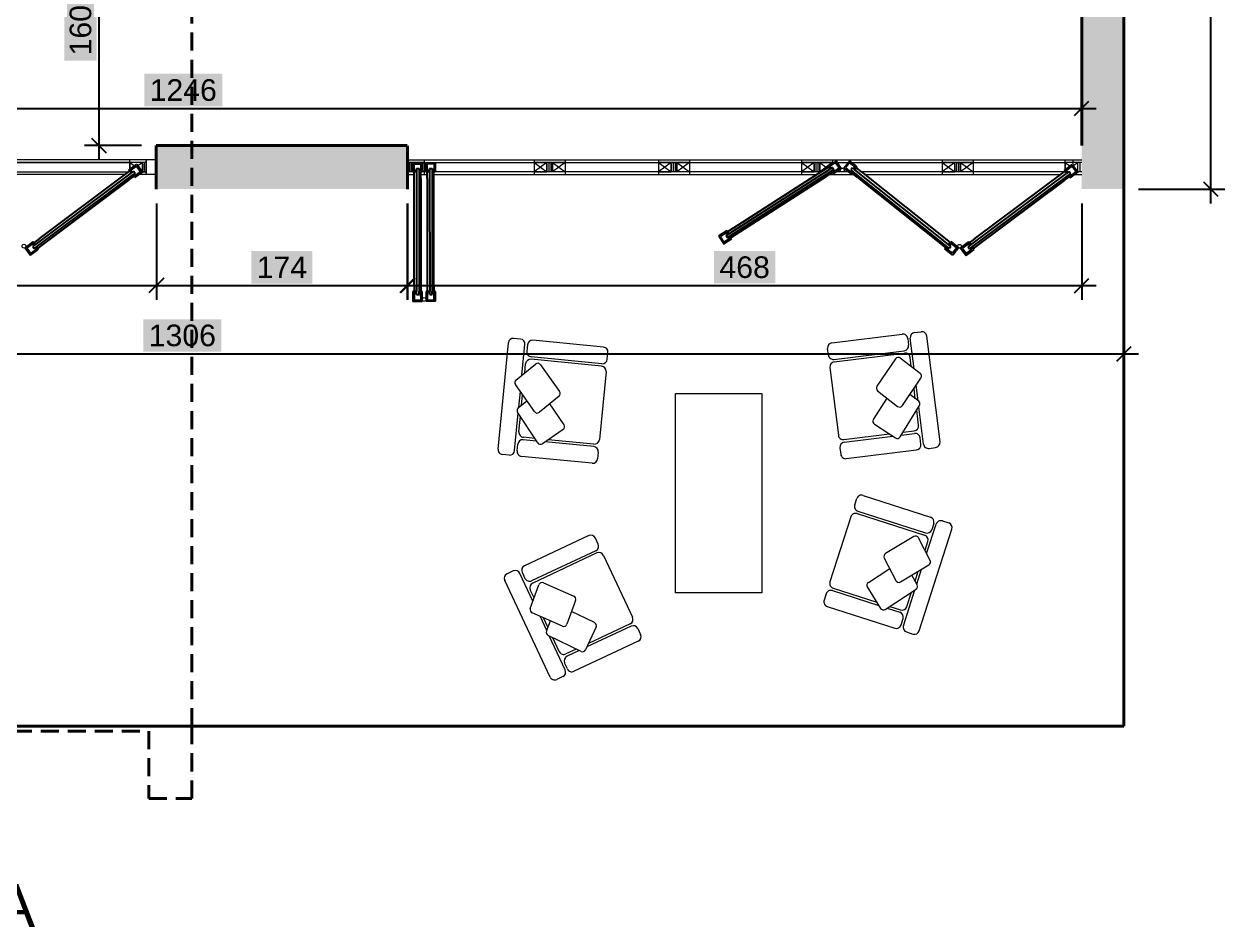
# Model space of a CAD drawing. Header units: inches. Extents: x 4350 to 28384, y -6772 to 993.
# Drawn here: x 21639 to 22472, y -4377 to -3750 of the extents above; entities that cross this region are included whole.
import ezdxf

# ---------------------------------------------------------------- set-up
doc = ezdxf.new("R2010")
doc.units = ezdxf.units.IN
doc.header["$MEASUREMENT"] = 0
doc.linetypes.add('ACAD_ISO03W100', pattern=[30, 12, -18])
doc.linetypes.add('HIDDEN', pattern=[0.375, 0.25, -0.125])
for name, color, linetype, lineweight in [('ARREDAMENTO', 2, 'Continuous', 18), ('INFISSI', 4, 'Continuous', 18), ('MURATURA_section_wall', 7, 'Continuous', 40), ('QUOTE', 3, 'Continuous', 9)]:
    doc.layers.add(name, color=color, linetype=linetype, lineweight=lineweight)
doc.styles.get("Standard").update_dxf_attribs({"font": 'arial.ttf'})
doc.dimstyles.new('ook', dxfattribs={"dimtxt": 15, "dimasz": 10, "dimexe": 10, "dimexo": 10, "dimgap": 5, "dimtad": 1, "dimtoh": 1, "dimdec": 0, "dimzin": 0, "dimdsep": 46, "dimtxsty": 'Standard', "dimblk": 'OBLIQUE', "dimcen": 0.09, "dimdle": 10, "dimadec": 0, "dimazin": 0, "dimtfac": 1, "dimtdec": 0, "dimtofl": 0, "dimtmove": 0, "dimatfit": 3, "dimldrblk": 'OBLIQUE', "dimfxl": 1, "dimtfill": 2, "dimtfillclr": 1, "dimtolj": 1, "dimtzin": 0, "dimarcsym": 0})

# ---------------------------------------------------------------- blocks, each defined once
blk = doc.blocks.new('_Oblique')
at = {"color": 0, "linetype": 'ByBlock', "lineweight": -2}
blk.add_line((-0.5, -0.5), (0.5, 0.5), dxfattribs=at)
blk = doc.blocks.new('*D76')
at = {"layer": 'Defpoints', "color": 0, "transparency": 16777216}
for p in [(21905.12, -3864.83), (22372.74, -3864.73), (22372.74, -3931.7)]:
    blk.add_point(p, dxfattribs=at)
at = {"layer": 'QUOTE', "color": 0, "lineweight": -2, "transparency": 16777216}
for p, q in [((21905.12, -3874.83), (21905.12, -3941.7)), ((22372.74, -3874.73), (22372.74, -3941.7)), ((21895.12, -3931.7), (22382.74, -3931.7))]:
    blk.add_line(p, q, dxfattribs=at)
at = {"layer": 'QUOTE', "color": 0, "lineweight": -2, "transparency": 16777216, "xscale": 10, "yscale": 10, "zscale": 10, "rotation": 180}
blk.add_blockref('_Oblique', (21905.12, -3931.7), dxfattribs=at)
at = {"layer": 'QUOTE', "color": 0, "lineweight": -2, "transparency": 16777216, "xscale": 10, "yscale": 10, "zscale": 10}
blk.add_blockref('_Oblique', (22372.74, -3931.7), dxfattribs=at)
at = {"layer": 'QUOTE', "color": 0, "transparency": 16777216, "insert": (22138.93, -3919.05), "char_height": 15, "attachment_point": 5, "bg_fill": 1, "box_fill_scale": 1.25, "bg_fill_color": 1, "bg_fill_transparency": 0}
blk.add_mtext('\\A1;468', dxfattribs=at)
blk = doc.blocks.new('*D69')
at = {"layer": 'Defpoints', "color": 0, "transparency": 16777216}
for p in [(21126.28, -3864.73), (21730.94, -3864.73), (21730.94, -3931.6)]:
    blk.add_point(p, dxfattribs=at)
at = {"layer": 'QUOTE', "color": 0, "lineweight": -2, "transparency": 16777216}
for p, q in [((21126.28, -3874.73), (21126.28, -3941.6)), ((21730.94, -3874.73), (21730.94, -3941.6)), ((21116.28, -3931.6), (21740.94, -3931.6))]:
    blk.add_line(p, q, dxfattribs=at)
at = {"layer": 'QUOTE', "color": 0, "lineweight": -2, "transparency": 16777216, "xscale": 10, "yscale": 10, "zscale": 10, "rotation": 180}
blk.add_blockref('_Oblique', (21126.28, -3931.6), dxfattribs=at)
at = {"layer": 'QUOTE', "color": 0, "lineweight": -2, "transparency": 16777216, "xscale": 10, "yscale": 10, "zscale": 10}
blk.add_blockref('_Oblique', (21730.94, -3931.6), dxfattribs=at)
at = {"layer": 'QUOTE', "color": 0, "transparency": 16777216, "insert": (21428.61, -3918.94), "char_height": 15, "attachment_point": 5, "bg_fill": 1, "box_fill_scale": 1.25, "bg_fill_color": 1, "bg_fill_transparency": 0}
blk.add_mtext('\\A1;605', dxfattribs=at)
blk = doc.blocks.new('*D70')
at = {"layer": 'Defpoints', "color": 0, "transparency": 16777216}
for p in [(21730.94, -3864.73), (21904.87, -3864.73), (21904.87, -3931.6)]:
    blk.add_point(p, dxfattribs=at)
at = {"layer": 'QUOTE', "color": 0, "lineweight": -2, "transparency": 16777216}
for p, q in [((21730.94, -3874.73), (21730.94, -3941.6)), ((21904.87, -3874.73), (21904.87, -3941.6)), ((21720.94, -3931.6), (21914.87, -3931.6))]:
    blk.add_line(p, q, dxfattribs=at)
at = {"layer": 'QUOTE', "color": 0, "lineweight": -2, "transparency": 16777216, "xscale": 10, "yscale": 10, "zscale": 10, "rotation": 180}
blk.add_blockref('_Oblique', (21730.94, -3931.6), dxfattribs=at)
at = {"layer": 'QUOTE', "color": 0, "lineweight": -2, "transparency": 16777216, "xscale": 10, "yscale": 10, "zscale": 10}
blk.add_blockref('_Oblique', (21904.87, -3931.6), dxfattribs=at)
at = {"layer": 'QUOTE', "color": 0, "transparency": 16777216, "insert": (21817.91, -3919.07), "char_height": 15, "attachment_point": 5, "bg_fill": 1, "box_fill_scale": 1.25, "bg_fill_color": 1, "bg_fill_transparency": 0}
blk.add_mtext('\\A1;174', dxfattribs=at)
blk = doc.blocks.new('*D83')
at = {"layer": 'Defpoints', "color": 0, "transparency": 16777216}
for p in [(22402.04, -3378.59), (22402.04, -3864.73), (22462.12, -3864.73)]:
    blk.add_point(p, dxfattribs=at)
at = {"layer": 'QUOTE', "color": 0, "lineweight": -2, "transparency": 16777216}
for p, q in [((22462.12, -3368.59), (22462.12, -3874.73)), ((22412.04, -3378.59), (22472.12, -3378.59)), ((22412.04, -3864.73), (22472.12, -3864.73))]:
    blk.add_line(p, q, dxfattribs=at)
at = {"layer": 'QUOTE', "color": 0, "lineweight": -2, "transparency": 16777216, "xscale": 10, "yscale": 10, "zscale": 10}
for p, rotation in [((22462.12, -3378.59), 90), ((22462.12, -3864.73), 270)]:
    blk.add_blockref('_Oblique', p, dxfattribs=dict(at, rotation=rotation))
at = {"layer": 'QUOTE', "color": 0, "transparency": 16777216, "insert": (22449.46, -3621.66), "char_height": 15, "attachment_point": 5, "rotation": 90, "bg_fill": 1, "box_fill_scale": 1.25, "bg_fill_color": 1, "bg_fill_transparency": 0}
blk.add_mtext('\\A1;486', dxfattribs=at)
blk = doc.blocks.new('*D85')
at = {"layer": 'Defpoints', "color": 0, "transparency": 16777216}
for p in [(21727.75, -3674.54), (21690.95, -3834.56), (21730.65, -3834.56)]:
    blk.add_point(p, dxfattribs=at)
at = {"layer": 'QUOTE', "color": 0, "lineweight": -2, "transparency": 16777216}
for p, q in [((21690.95, -3664.54), (21690.95, -3844.56)), ((21717.75, -3674.54), (21680.95, -3674.54)), ((21720.65, -3834.56), (21680.95, -3834.56))]:
    blk.add_line(p, q, dxfattribs=at)
at = {"layer": 'QUOTE', "color": 0, "lineweight": -2, "transparency": 16777216, "xscale": 10, "yscale": 10, "zscale": 10}
for p, rotation in [((21690.95, -3674.54), 90), ((21690.95, -3834.56), 270)]:
    blk.add_blockref('_Oblique', p, dxfattribs=dict(at, rotation=rotation))
at = {"layer": 'QUOTE', "color": 0, "transparency": 16777216, "insert": (21678.3, -3754.55), "char_height": 15, "attachment_point": 5, "rotation": 90, "bg_fill": 1, "box_fill_scale": 1.25, "bg_fill_color": 1, "bg_fill_transparency": 0}
blk.add_mtext('\\A1;160', dxfattribs=at)
blk = doc.blocks.new('*D87')
at = {"layer": 'Defpoints', "color": 0, "transparency": 16777216}
for p in [(21095.7, -3864.73), (22402.04, -3864.73), (22402.04, -3979.06)]:
    blk.add_point(p, dxfattribs=at)
at = {"layer": 'QUOTE', "color": 0, "lineweight": -2, "transparency": 16777216}
for p, q in [((21095.7, -3874.73), (21095.7, -3989.06)), ((22402.04, -3874.73), (22402.04, -3989.06)), ((21085.7, -3979.06), (22412.04, -3979.06))]:
    blk.add_line(p, q, dxfattribs=at)
at = {"layer": 'QUOTE', "color": 0, "lineweight": -2, "transparency": 16777216, "xscale": 10, "yscale": 10, "zscale": 10, "rotation": 180}
blk.add_blockref('_Oblique', (21095.7, -3979.06), dxfattribs=at)
at = {"layer": 'QUOTE', "color": 0, "lineweight": -2, "transparency": 16777216, "xscale": 10, "yscale": 10, "zscale": 10}
blk.add_blockref('_Oblique', (22402.04, -3979.06), dxfattribs=at)
at = {"layer": 'QUOTE', "color": 0, "transparency": 16777216, "insert": (21748.87, -3966.4), "char_height": 15, "attachment_point": 5, "bg_fill": 1, "box_fill_scale": 1.25, "bg_fill_color": 1, "bg_fill_transparency": 0}
blk.add_mtext('\\A1;1306', dxfattribs=at)
blk = doc.blocks.new('*D90')
at = {"layer": 'Defpoints', "color": 0, "transparency": 16777216}
for p in [(22372.74, -3808.82), (21126.28, -3843.04), (22372.74, -3844.39)]:
    blk.add_point(p, dxfattribs=at)
at = {"layer": 'QUOTE', "color": 0, "lineweight": -2, "transparency": 16777216}
for p, q in [((21126.28, -3833.04), (21126.28, -3798.82)), ((22372.74, -3834.39), (22372.74, -3798.82)), ((21116.28, -3808.82), (22382.74, -3808.82))]:
    blk.add_line(p, q, dxfattribs=at)
at = {"layer": 'QUOTE', "color": 0, "lineweight": -2, "transparency": 16777216, "xscale": 10, "yscale": 10, "zscale": 10, "rotation": 180}
blk.add_blockref('_Oblique', (21126.28, -3808.82), dxfattribs=at)
at = {"layer": 'QUOTE', "color": 0, "lineweight": -2, "transparency": 16777216, "xscale": 10, "yscale": 10, "zscale": 10}
blk.add_blockref('_Oblique', (22372.74, -3808.82), dxfattribs=at)
at = {"layer": 'QUOTE', "color": 0, "transparency": 16777216, "insert": (21749.51, -3796.16), "char_height": 15, "attachment_point": 5, "bg_fill": 1, "box_fill_scale": 1.25, "bg_fill_color": 1, "bg_fill_transparency": 0}
blk.add_mtext('\\A1;1246', dxfattribs=at)

msp = doc.modelspace()

# ---------------------------------------------------------------- hatches: boundary and pattern name
at = {"layer": 'MURATURA_section_wall'}
h = msp.add_hatch(color=0, dxfattribs=at)
h.dxf.hatch_style = 1
h.paths.add_polyline_path([(22402.04, -3660.84), (22402.04, -3660.84), (22402.04, -3455.84), (22402.04, -3450.84), (22402.04, -3378.59), (22372.74, -3378.59), (22372.74, -3834.56), (22372.74, -3864.73), (22402.04, -3864.73)])
h.paths.add_polyline_path([(22402.04, -3147.98), (21715.58, -3147.98), (21715.58, -3157.95), (21715.58, -3163.17), (21715.59, -3167.95), (21715.59, -3177.81), (22372.74, -3177.81), (22372.74, -3228.59), (22402.04, -3228.59)])
h = msp.add_hatch(color=256, dxfattribs=at)
h.dxf.hatch_style = 1
h.paths.add_polyline_path([(21730.65, -3834.56), (21730.65, -3864.73), (21905.12, -3864.73), (21905.12, -3834.56)])

# ---------------------------------------------------------------- linework, layer by layer
at = {"layer": 'ARREDAMENTO'}
for p, q in [((22256.85, -3964.34), (22261.44, -3963.77)), ((21967.87, -4045.13), (21975.04, -3971.47)), ((21983.43, -3968.8), (21978.83, -3968.35)), ((21984.48, -3993.86), (21986.55, -3972.59)), ((21988.28, -3972.76), (21987.83, -3977.36)), ((22040.98, -3974.4), (21992.06, -3969.64)), ((22199.47, -3971.48), (22248.24, -3965.41)), ((22252.11, -3968.43), (22252.68, -3973.02)), ((22256.47, -3989.41), (22253.83, -3968.21)), ((22274.44, -4040.23), (22265.31, -3966.79)), ((22039.86, -3985.91), (21990.94, -3981.15)), ((22043.65, -3982.8), (22044.09, -3978.19)), ((22197.03, -3979.94), (22196.46, -3975.35)), ((22200.9, -3982.95), (22249.67, -3976.89)), ((22201.11, -3984.67), (22249.88, -3978.61)), ((22260.75, -3992.74), (22246.88, -3981.97)), ((22254.53, -3987.91), (22253.75, -3981.62)), ((21980.29, -3997.29), (21993.87, -3986.15)), ((21986.37, -3992.3), (21986.99, -3985.99)), ((22039.69, -3987.64), (21990.78, -3982.88)), ((21997.22, -3986.6), (22010.58, -4005.28)), ((22198.1, -3988.54), (22203.95, -4035.59)), ((22243.54, -3982.5), (22230.68, -4001.54)), ((22042.81, -3991.43), (22038.21, -4038.61)), ((22248.38, -4014.98), (22261.25, -3995.86)), ((21993.25, -4019.19), (21979.87, -4000.42)), ((21982.31, -4016.16), (21983.36, -4005.32)), ((22231.17, -4004.65), (22245.03, -4015.51)), ((22257.31, -4010.21), (22256.41, -4003.04)), ((22259.23, -4011.65), (22257.89, -4000.85)), ((21981.9, -4016.48), (21987.92, -4011.72)), ((21984.2, -4014.66), (21984.9, -4007.47)), ((22010.18, -4008.41), (21996.61, -4019.63)), ((22013.64, -4028.34), (22003.8, -4013.68)), ((22228.24, -4024.67), (22237.68, -4009.75)), ((22246.82, -4036.68), (22260.23, -4015.03)), ((22259.65, -4011.96), (22253.5, -4007.36)), ((21979.38, -4046.25), (21981.9, -4020.32)), ((21995.39, -4040.85), (21981.41, -4019.56)), ((21982.39, -4033.18), (21983.42, -4022.63)), ((22259.6, -4028.67), (22258.29, -4018.15)), ((22262.96, -4041.65), (22259.75, -4015.8)), ((22013.03, -4031.53), (21998.63, -4041.48)), ((22228.93, -4027.84), (22243.59, -4037.4)), ((21994.56, -4039.59), (21985.34, -4038.7)), ((21993.34, -4037.73), (21985.51, -4036.97)), ((22034.26, -4043.46), (22000.52, -4040.17)), ((22034.42, -4041.73), (22002.74, -4038.65)), ((22207.82, -4038.6), (22239.41, -4034.68)), ((22208.03, -4040.33), (22241.66, -4036.14)), ((22247.61, -4035.41), (22256.8, -4034.26)), ((22248.78, -4033.51), (22256.59, -4032.54)), ((22261.24, -4041.87), (22260.67, -4037.28)), ((21981.11, -4046.42), (21981.55, -4041.81)), ((22037.37, -4047.25), (22036.92, -4051.85)), ((22205.02, -4044.2), (22205.59, -4048.79)), ((22209.46, -4051.8), (22258.23, -4045.74)), ((22266.83, -4044.67), (22271.42, -4044.1)), ((21975.59, -4049.36), (21970.99, -4048.92)), ((22033.14, -4054.97), (21984.22, -4050.2)), ((22215.28, -4083.92), (22216.69, -4079.52)), ((22221.06, -4077.28), (22267.84, -4092.34)), ((22216.98, -4089.94), (22263.76, -4105)), ((22217.52, -4088.29), (22264.3, -4103.35)), ((22212.62, -4092.18), (22198.09, -4137.31)), ((22265.18, -4117.57), (22271.73, -4097.24)), ((22270.08, -4096.7), (22268.66, -4101.11)), ((22276.09, -4095), (22280.5, -4096.41)), ((22030.77, -4105.2), (21986.27, -4126.05)), ((22037.34, -4111.05), (22035.38, -4106.86)), ((22256.38, -4105.85), (22236.69, -4117.69)), ((22267.66, -4122.39), (22259.62, -4106.78)), ((22260.06, -4171.23), (22282.74, -4100.78)), ((22264.06, -4115.4), (22266, -4109.36)), ((22035.67, -4115.67), (21991.18, -4136.53)), ((22036.41, -4117.24), (21991.91, -4138.1)), ((22041.02, -4118.91), (22061.15, -4161.83)), ((22235.82, -4120.73), (22243.81, -4136.41)), ((21978.41, -4129.74), (21974.23, -4131.7)), ((21992.1, -4150.75), (21983.03, -4131.4)), ((21984.6, -4130.67), (21986.56, -4134.86)), ((22224.73, -4137.64), (22239.57, -4128.09)), ((22247.07, -4137.34), (22266.8, -4125.43)), ((22257.18, -4136.78), (22259.39, -4129.9)), ((22258.32, -4138.9), (22261.65, -4128.54)), ((22003.97, -4203.32), (21972.56, -4136.31)), ((21990.25, -4155.84), (21996.24, -4139.34)), ((21999.35, -4138.01), (22020.38, -4147.26)), ((22258.56, -4139.36), (22254.93, -4132.6)), ((21992.93, -4148.45), (21990.24, -4142.71)), ((22195.43, -4145.56), (22194.02, -4149.97)), ((22199.8, -4143.32), (22232.06, -4153.71)), ((22200.33, -4141.67), (22230.64, -4151.43)), ((22224.01, -4140.81), (22233.28, -4155.66)), ((22236.51, -4156.37), (22257.79, -4142.39)), ((22249.05, -4167.68), (22257.04, -4142.88)), ((22251.48, -4154.49), (22254.72, -4144.4)), ((22021.62, -4150.16), (22015.68, -4166.73)), ((22196.26, -4154.33), (22243.04, -4169.39)), ((22237.76, -4155.54), (22246.58, -4158.38)), ((22239.62, -4154.32), (22247.11, -4156.73)), ((22012.57, -4168.07), (21991.48, -4158.75)), ((22001.61, -4171.04), (21996.99, -4161.18)), ((22002.47, -4168.79), (21999.4, -4162.25)), ((22001.42, -4171.52), (22004.17, -4164.36)), ((22034.77, -4165.54), (22018.83, -4157.94)), ((22247.4, -4167.15), (22248.82, -4162.75)), ((22035.88, -4168.59), (22028.57, -4184.49)), ((22060.21, -4168.02), (22029.53, -4182.4)), ((22059.48, -4166.45), (22030.65, -4179.96)), ((22064.83, -4169.69), (22066.79, -4173.87)), ((22251.29, -4172.05), (22255.69, -4173.46)), ((22025.45, -4185.6), (22002.57, -4174.43)), ((22014.44, -4198.41), (22003.38, -4174.82)), ((22010.37, -4185.64), (22005.87, -4176.04)), ((22065.12, -4178.49), (22020.62, -4199.35)), ((22022.1, -4183.97), (22014.98, -4187.31)), ((22024.1, -4184.94), (22015.72, -4188.88)), ((22016.01, -4197.68), (22014.05, -4193.49)), ((22012.77, -4203.03), (22008.58, -4204.99))]:
    msp.add_line(p, q, dxfattribs=at)
msp.add_lwpolyline([(22091.02, -4006.61), (22150.88, -4006.61), (22150.88, -4145.01), (22091.02, -4145.01)], close=True, dxfattribs=at)
for centre, radius, start, end in [((22257.27, -3967.78), 3.47, 97.08808, 187.08808), ((22261.86, -3967.21), 3.47, 7.08808, 97.08808), ((21978.49, -3971.81), 3.47, 84.44016, 174.44016), ((21983.1, -3972.25), 3.47, 354.44016, 84.44016), ((21991.73, -3973.09), 3.47, 84.44016, 174.44016), ((22199.9, -3974.92), 3.47, 97.08808, 187.08808), ((22248.67, -3968.85), 3.47, 7.08808, 97.08808), ((22249.24, -3973.44), 3.47, 277.08808, 7.08808), ((21991.28, -3977.7), 3.47, 174.44016, 264.44016), ((22040.64, -3977.86), 3.47, 354.44016, 84.44016), ((22200.47, -3979.51), 3.47, 187.08808, 277.08808), ((22245.46, -3983.79), 2.31, 52.17033, 145.95329), ((22250.31, -3982.05), 3.47, 7.08808, 97.08808), ((21990.44, -3986.33), 3.47, 84.44016, 174.44016), ((21995.34, -3987.94), 2.31, 35.57495, 129.3579), ((22039.35, -3991.09), 3.47, 354.44016, 84.44016), ((22040.19, -3982.46), 3.47, 264.44016, 354.44016), ((22201.54, -3988.11), 3.47, 97.08808, 187.08808), ((21981.76, -3999.08), 2.31, 129.3579, 215.47519), ((22259.33, -3994.56), 2.31, 326.05305, 52.17033), ((22008.7, -4006.63), 2.31, 309.58761, 35.57495), ((22232.59, -4002.83), 2.31, 145.95329, 231.94063), ((22246.46, -4013.69), 2.31, 231.94063, 326.05305), ((22258.26, -4013.81), 2.31, 328.23317, 53.16144), ((21983.34, -4018.29), 2.31, 128.3668, 213.29507), ((21995.13, -4017.85), 2.31, 215.47519, 309.58761), ((22011.72, -4029.63), 2.31, 304.63749, 33.85244), ((22230.2, -4025.9), 2.31, 147.6758, 236.89075), ((22256.16, -4029.1), 3.47, 277.08808, 7.08808), ((21985.01, -4042.15), 3.47, 84.44016, 174.44016), ((21985.85, -4033.52), 3.47, 174.44016, 264.44016), ((22034.76, -4038.28), 3.47, 264.44016, 354.44016), ((22207.39, -4035.16), 3.47, 187.08808, 277.08808), ((22244.85, -4035.46), 2.31, 236.89075, 328.23317), ((22257.23, -4037.7), 3.47, 7.08808, 97.08808), ((22271, -4040.65), 3.47, 277.08808, 7.08808), ((21971.32, -4045.46), 3.47, 174.44016, 264.44016), ((21975.93, -4045.91), 3.47, 264.44016, 354.44016), ((21984.56, -4046.75), 3.47, 174.44016, 264.44016), ((21997.32, -4039.58), 2.31, 213.29507, 304.63749), ((22033.92, -4046.91), 3.47, 354.44016, 84.44016), ((22208.46, -4043.77), 3.47, 97.08808, 187.08808), ((22257.8, -4042.29), 3.47, 277.08808, 7.08808), ((22266.41, -4041.22), 3.47, 187.08808, 277.08808), ((22033.47, -4051.51), 3.47, 264.44016, 354.44016), ((22209.03, -4048.36), 3.47, 187.08808, 277.08808), ((22220, -4080.58), 3.47, 72.15619, 162.15619), ((22215.92, -4093.24), 3.47, 72.15619, 162.15619), ((22218.58, -4084.99), 3.47, 162.15619, 252.15619), ((22266.78, -4095.64), 3.47, 342.15619, 72.15619), ((22275.03, -4098.3), 3.47, 72.15619, 162.15619), ((22279.43, -4099.72), 3.47, 342.15619, 72.15619), ((22032.24, -4108.34), 3.47, 25.11558, 115.11558), ((22257.57, -4107.83), 2.31, 27.23845, 121.0214), ((22262.7, -4108.3), 3.47, 342.15619, 72.15619), ((22265.36, -4100.04), 3.47, 252.15619, 342.15619), ((22034.2, -4112.52), 3.47, 295.11558, 25.11558), ((22037.88, -4120.38), 3.47, 25.11558, 115.11558), ((22237.88, -4119.68), 2.31, 121.0214, 207.00875), ((22265.61, -4123.45), 2.31, 301.12117, 27.23845), ((21975.7, -4134.84), 3.47, 115.11558, 205.11558), ((21979.89, -4132.88), 3.47, 25.11558, 115.11558), ((21987.74, -4129.2), 3.47, 115.11558, 205.11558), ((21989.7, -4133.38), 3.47, 205.11558, 295.11558), ((21993.38, -4141.24), 3.47, 115.11558, 205.11558), ((21998.42, -4140.13), 2.31, 66.25037, 160.03332), ((22201.39, -4138.37), 3.47, 162.15619, 252.15619), ((22225.98, -4139.59), 2.31, 122.74391, 211.95886), ((22245.87, -4135.36), 2.31, 207.00875, 301.12117), ((22256.52, -4140.45), 2.31, 303.30129, 28.22955), ((22019.45, -4149.38), 2.31, 340.26302, 66.25037), ((22198.74, -4146.63), 3.47, 72.15619, 162.15619), ((21992.42, -4156.63), 2.31, 160.03332, 246.1506), ((22197.32, -4151.03), 3.47, 162.15619, 252.15619), ((22235.24, -4154.43), 2.31, 211.95886, 303.30129), ((22248.17, -4153.43), 3.47, 252.15619, 342.15619), ((22058, -4163.3), 3.47, 295.11558, 25.11558), ((22245.52, -4161.68), 3.47, 342.15619, 72.15619), ((22003.58, -4172.35), 2.31, 159.04222, 243.97048), ((22013.5, -4165.95), 2.31, 246.1506, 340.26302), ((22033.77, -4167.62), 2.31, 335.3129, 64.52786), ((22061.69, -4171.16), 3.47, 25.11558, 115.11558), ((22244.1, -4166.09), 3.47, 252.15619, 342.15619), ((22252.35, -4168.74), 3.47, 162.15619, 252.15619), ((22256.76, -4170.16), 3.47, 252.15619, 342.15619), ((22063.65, -4175.35), 3.47, 295.11558, 25.11558), ((22013.51, -4184.16), 3.47, 205.11558, 295.11558), ((22017.19, -4192.02), 3.47, 115.11558, 205.11558), ((22026.47, -4183.52), 2.31, 243.97048, 335.3129), ((22011.3, -4199.89), 3.47, 295.11558, 25.11558), ((22019.15, -4196.2), 3.47, 205.11558, 295.11558), ((22007.11, -4201.85), 3.47, 205.11558, 295.11558)]:
    msp.add_arc(centre, radius, start, end, dxfattribs=at)
at = {"layer": 'INFISSI'}
for p, q in [((21126.28, -3844.27), (21730.65, -3844.27)), ((21712.36, -3846.27), (21564.27, -3846.27)), ((21564.27, -3846.27), (21712.36, -3846.27)), ((21712.36, -3851.24), (21712.36, -3844.27)), ((21723.82, -3846.27), (21712.36, -3846.27)), ((21712.36, -3846.27), (21715.72, -3848.73)), ((21721.18, -3846.27), (21718.06, -3848.56)), ((21721.18, -3847.29), (21721.18, -3851.89)), ((21722.42, -3846.27), (21722.42, -3852.74)), ((21723.82, -3844.27), (21723.82, -3854.74)), ((21723.82, -3853.53), (21723.82, -3845.48)), ((21723.82, -3846.27), (21723.82, -3852.74)), ((21908.74, -3846.39), (21915.22, -3846.39)), ((21916.58, -3846.39), (22361.28, -3846.39)), ((21917.84, -3846.34), (21924.32, -3846.34)), ((21918.71, -3847.21), (21923.45, -3847.21)), ((22196.54, -3848.83), (22202.31, -3845.12)), ((22370.1, -3846.39), (22366.98, -3848.69)), ((21571.11, -3852.74), (21711.67, -3852.74)), ((21708.99, -3854.74), (21573.61, -3854.74)), ((21730.65, -3854.74), (21718.5, -3854.74)), ((21723.82, -3852.74), (21721.18, -3852.74)), ((21721.18, -3852.74), (21723.82, -3852.74)), ((21721.18, -3852.74), (21721.18, -3852.74)), ((21918.71, -3852.87), (21916.58, -3852.87)), ((22191.71, -3852.87), (21923.43, -3852.87)), ((22210.92, -3852.87), (22199.13, -3852.87)), ((22200.3, -3853.08), (22199.6, -3851.98)), ((22214.39, -3852.87), (22214.25, -3852.87)), ((22360.59, -3852.87), (22220.03, -3852.87)), ((22120.86, -3897.39), (22124.36, -3902.84))]:
    msp.add_line(p, q, dxfattribs=at)
at = {"layer": 'INFISSI', "linetype": 'Continuous', "lineweight": -2}
for p, q in [((21711.8, -3851.66), (21717.3, -3847.55)), ((21717.3, -3847.55), (21721.18, -3852.74)), ((21908.75, -3852.76), (21908.74, -3846.39)), ((21909.62, -3851.89), (21909.61, -3847.26)), ((21909.61, -3847.26), (21914.35, -3847.26)), ((21914.35, -3847.26), (21914.35, -3851.89)), ((21915.22, -3846.39), (21915.22, -3852.76)), ((21917.85, -3852.71), (21917.84, -3846.34)), ((21918.72, -3851.84), (21918.71, -3847.21)), ((21923.45, -3847.21), (21923.45, -3851.84)), ((21924.32, -3846.34), (21924.32, -3852.71)), ((22197.74, -3849.09), (22202.05, -3846.32)), ((22202.05, -3846.32), (22204.61, -3850.31)), ((22211.76, -3846.37), (22208.81, -3850.07)), ((22216.99, -3849.43), (22211.62, -3845.15)), ((22215.77, -3849.57), (22211.76, -3846.37)), ((22360.72, -3851.79), (22366.23, -3847.68)), ((22366.23, -3847.68), (22370.1, -3852.87)), ((21646.81, -3903.42), (21713.36, -3853.74)), ((21647.83, -3904.79), (21714.38, -3855.11)), ((21713.36, -3853.74), (21711.8, -3851.66)), ((21713.02, -3851.84), (21717.13, -3848.77)), ((21714.05, -3853.22), (21713.02, -3851.84)), ((21715.1, -3852.44), (21713.36, -3853.74)), ((21716.12, -3853.81), (21714.38, -3855.11)), ((21715.68, -3856.85), (21714.38, -3855.11)), ((21715.85, -3855.63), (21715.08, -3854.59)), ((21715.1, -3852.44), (21716.12, -3853.81)), ((21721.18, -3852.74), (21715.68, -3856.85)), ((21719.96, -3852.56), (21715.85, -3855.63)), ((21717.13, -3848.77), (21719.96, -3852.56)), ((21911.34, -3852.76), (21908.75, -3852.76)), ((21911.34, -3851.89), (21909.62, -3851.89)), ((21911.34, -3850.58), (21911.34, -3852.76)), ((21911.34, -3850.58), (21913.05, -3850.58)), ((21911.34, -3852.76), (21911.41, -3935.81)), ((21913.05, -3850.58), (21913.06, -3852.76)), ((21914.35, -3851.89), (21913.06, -3851.89)), ((21915.22, -3852.76), (21913.06, -3852.76)), ((21913.06, -3852.76), (21913.13, -3935.81)), ((21920.44, -3852.71), (21917.85, -3852.71)), ((21920.44, -3851.84), (21918.72, -3851.84)), ((21920.44, -3850.53), (21920.44, -3852.71)), ((21920.44, -3850.53), (21922.15, -3850.53)), ((21920.44, -3852.71), (21920.51, -3935.76)), ((21922.15, -3850.53), (21922.15, -3852.71)), ((21923.45, -3851.84), (21922.15, -3851.84)), ((21922.15, -3852.71), (21922.22, -3935.76)), ((21924.32, -3852.71), (21922.15, -3852.71)), ((22128.04, -3895.86), (22197.94, -3851.01)), ((22128.97, -3897.3), (22198.86, -3852.45)), ((22197.94, -3851.01), (22196.54, -3848.83)), ((22198.67, -3850.54), (22197.74, -3849.09)), ((22199.77, -3849.84), (22197.94, -3851.01)), ((22200.69, -3851.28), (22198.86, -3852.45)), ((22200.03, -3854.28), (22198.86, -3852.45)), ((22199.77, -3849.84), (22200.69, -3851.28)), ((22205.81, -3850.57), (22200.03, -3854.28)), ((22204.61, -3850.31), (22200.3, -3853.08)), ((22207.58, -3850.21), (22212.95, -3854.49)), ((22208.81, -3850.07), (22212.81, -3853.27)), ((22213.67, -3850.1), (22212.6, -3851.44)), ((22212.6, -3851.44), (22214.3, -3852.8)), ((22212.81, -3853.27), (22213.62, -3852.25)), ((22212.95, -3854.49), (22214.3, -3852.8)), ((22213.67, -3850.1), (22215.37, -3851.46)), ((22279.24, -3904.57), (22214.3, -3852.8)), ((22214.69, -3850.92), (22215.77, -3849.57)), ((22215.37, -3851.46), (22216.99, -3849.43)), ((22280.3, -3903.24), (22215.37, -3851.46)), ((22295.73, -3903.55), (22362.28, -3853.87)), ((22296.75, -3904.92), (22363.3, -3855.24)), ((22362.28, -3853.87), (22360.72, -3851.79)), ((22361.94, -3851.96), (22366.05, -3848.9)), ((22362.98, -3853.34), (22361.94, -3851.96)), ((22364.02, -3852.56), (22362.28, -3853.87)), ((22365.04, -3853.94), (22363.3, -3855.24)), ((22364.6, -3856.97), (22363.3, -3855.24)), ((22364.77, -3855.76), (22364, -3854.72)), ((22364.02, -3852.56), (22365.04, -3853.94)), ((22370.1, -3852.87), (22364.6, -3856.97)), ((22368.88, -3852.69), (22364.77, -3855.76)), ((22366.05, -3848.9), (22368.88, -3852.69)), ((22126.64, -3893.68), (22120.86, -3897.39)), ((22126.38, -3894.88), (22122.06, -3897.65)), ((22122.06, -3897.65), (22124.62, -3901.63)), ((22126.21, -3897.04), (22128.04, -3895.86)), ((22126.21, -3897.04), (22127.13, -3898.48)), ((22127.31, -3896.33), (22126.38, -3894.88)), ((22128.04, -3895.86), (22126.64, -3893.68)), ((22127.13, -3898.48), (22128.97, -3897.3)), ((22128.93, -3898.87), (22128.23, -3897.77)), ((22130.14, -3899.13), (22128.97, -3897.3)), ((21645.25, -3901.34), (21639.75, -3905.45)), ((21639.75, -3905.45), (21643.63, -3910.64)), ((21645.08, -3902.56), (21640.97, -3905.62)), ((21640.97, -3905.62), (21643.8, -3909.42)), ((21643.63, -3910.64), (21649.13, -3906.53)), ((21643.8, -3909.42), (21647.91, -3906.35)), ((21645.06, -3904.72), (21646.81, -3903.42)), ((21645.06, -3904.72), (21646.09, -3906.09)), ((21646.11, -3903.94), (21645.08, -3902.56)), ((21646.81, -3903.42), (21645.25, -3901.34)), ((21646.09, -3906.09), (21647.83, -3904.79)), ((21647.91, -3906.35), (21647.13, -3905.31)), ((21649.13, -3906.53), (21647.83, -3904.79)), ((22124.36, -3902.84), (22130.14, -3899.13)), ((22124.62, -3901.63), (22128.93, -3898.87)), ((22277.88, -3906.27), (22279.24, -3904.57)), ((22283.25, -3910.55), (22277.88, -3906.27)), ((22279.11, -3906.13), (22279.92, -3905.12)), ((22283.11, -3909.33), (22279.11, -3906.13)), ((22280.94, -3905.93), (22279.24, -3904.57)), ((22280.3, -3903.24), (22281.92, -3901.21)), ((22282, -3904.59), (22280.3, -3903.24)), ((22282, -3904.59), (22280.94, -3905.93)), ((22280.98, -3903.78), (22282.06, -3902.43)), ((22281.92, -3901.21), (22287.29, -3905.49)), ((22282.06, -3902.43), (22286.07, -3905.63)), ((22286.07, -3905.63), (22283.11, -3909.33)), ((22287.29, -3905.49), (22283.25, -3910.55)), ((22294.17, -3901.47), (22288.67, -3905.57)), ((22288.67, -3905.57), (22292.55, -3910.76)), ((22294, -3902.69), (22289.89, -3905.75)), ((22289.89, -3905.75), (22292.72, -3909.54)), ((22292.55, -3910.76), (22298.05, -3906.66)), ((22292.72, -3909.54), (22296.83, -3906.48)), ((22293.98, -3904.85), (22295.73, -3903.55)), ((22293.98, -3904.85), (22295.01, -3906.22)), ((22295.03, -3904.07), (22294, -3902.69)), ((22295.73, -3903.55), (22294.17, -3901.47)), ((22295.01, -3906.22), (22296.75, -3904.92)), ((22296.83, -3906.48), (22296.05, -3905.44)), ((22298.05, -3906.66), (22296.75, -3904.92)), ((21911.41, -3935.81), (21908.82, -3935.81)), ((21908.82, -3935.81), (21908.82, -3942.68)), ((21911.41, -3936.68), (21909.69, -3936.68)), ((21909.69, -3936.68), (21909.69, -3941.8)), ((21911.42, -3937.98), (21911.41, -3935.81)), ((21911.42, -3937.98), (21913.13, -3937.98)), ((21915.29, -3935.8), (21913.13, -3935.81)), ((21913.13, -3937.98), (21913.13, -3935.81)), ((21914.42, -3936.68), (21913.13, -3936.68)), ((21914.43, -3941.8), (21914.42, -3936.68)), ((21915.3, -3942.67), (21915.29, -3935.8)), ((21920.51, -3935.76), (21917.92, -3935.76)), ((21917.92, -3935.76), (21917.92, -3942.63)), ((21920.51, -3936.63), (21918.79, -3936.63)), ((21918.79, -3936.63), (21918.79, -3941.75)), ((21920.51, -3937.93), (21920.51, -3935.76)), ((21920.51, -3937.93), (21922.23, -3937.93)), ((21922.23, -3937.93), (21922.22, -3935.76)), ((21924.39, -3935.76), (21922.22, -3935.76)), ((21923.52, -3936.63), (21922.22, -3936.63)), ((21923.53, -3941.75), (21923.52, -3936.63)), ((21924.4, -3942.62), (21924.39, -3935.76)), ((21909.69, -3941.8), (21914.43, -3941.8)), ((21918.79, -3941.75), (21923.53, -3941.75))]:
    msp.add_line(p, q, dxfattribs=at)
at = {"layer": 'INFISSI', "linetype": 'Continuous'}
for p, q in [((21905.12, -3844.39), (22372.74, -3844.39)), ((21916.58, -3846.39), (21905.12, -3846.39)), ((21906.52, -3846.39), (21906.52, -3852.87)), ((21907.76, -3846.39), (21908.74, -3847.12)), ((21907.76, -3847.42), (21907.76, -3852.02)), ((21916.58, -3846.39), (21915.22, -3847.39)), ((21916.58, -3844.39), (21916.58, -3854.87)), ((21992.94, -3844.39), (21992.94, -3854.87)), ((22014.46, -3846.39), (21992.94, -3846.39)), ((22001.76, -3846.39), (21992.94, -3852.87)), ((21992.94, -3846.39), (22001.76, -3852.87)), ((22001.76, -3847.42), (22001.76, -3852.02)), ((22003, -3846.39), (22003, -3852.87)), ((22004.4, -3846.39), (22004.4, -3852.87)), ((22005.64, -3846.39), (22014.46, -3852.87)), ((22014.46, -3846.39), (22005.64, -3852.87)), ((22005.64, -3847.42), (22005.64, -3852.02)), ((22014.46, -3844.39), (22014.46, -3854.87)), ((22079.23, -3844.39), (22079.23, -3854.87)), ((22100.74, -3846.39), (22079.23, -3846.39)), ((22088.04, -3846.39), (22079.23, -3852.87)), ((22079.23, -3846.39), (22088.04, -3852.87)), ((22088.04, -3847.42), (22088.04, -3852.02)), ((22089.28, -3846.39), (22089.28, -3852.87)), ((22090.68, -3846.39), (22090.68, -3852.87)), ((22091.92, -3846.39), (22100.74, -3852.87)), ((22100.74, -3846.39), (22091.92, -3852.87)), ((22091.92, -3847.42), (22091.92, -3852.02)), ((22100.74, -3844.39), (22100.74, -3854.87)), ((22178.27, -3844.39), (22178.27, -3854.87)), ((22199.79, -3846.39), (22178.27, -3846.39)), ((22187.09, -3846.39), (22178.27, -3852.87)), ((22178.27, -3846.39), (22187.09, -3852.87)), ((22187.09, -3847.42), (22187.09, -3852.02)), ((22188.33, -3846.39), (22188.33, -3852.87)), ((22189.73, -3846.39), (22189.73, -3852.87)), ((22190.97, -3846.39), (22196.01, -3850.1)), ((22199.79, -3846.39), (22190.97, -3852.87)), ((22190.97, -3847.42), (22190.97, -3852.02)), ((22199.79, -3844.39), (22199.79, -3846.74)), ((22275.85, -3844.39), (22275.85, -3854.87)), ((22297.37, -3846.39), (22275.85, -3846.39)), ((22284.67, -3846.39), (22275.85, -3852.87)), ((22275.85, -3846.39), (22284.67, -3852.87)), ((22284.67, -3847.42), (22284.67, -3852.02)), ((22285.91, -3846.39), (22285.91, -3852.87)), ((22287.31, -3846.39), (22287.31, -3852.87)), ((22288.55, -3846.39), (22297.37, -3852.87)), ((22297.37, -3846.39), (22288.55, -3852.87)), ((22288.55, -3847.42), (22288.55, -3852.02)), ((22297.37, -3844.39), (22297.37, -3854.87)), ((22361.28, -3851.37), (22361.28, -3844.39)), ((22372.74, -3846.39), (22361.28, -3846.39)), ((22361.28, -3846.39), (22364.64, -3848.86)), ((22366.67, -3844.5), (22366.67, -3848.28)), ((22366.67, -3846.5), (22366.67, -3848.28)), ((22370.1, -3846.39), (22366.98, -3848.69)), ((22371.34, -3846.39), (22371.34, -3852.87)), ((21905.12, -3852.87), (21905.12, -3854.87)), ((21909.61, -3852.87), (21905.12, -3852.87)), ((21909.61, -3854.87), (21905.12, -3854.87)), ((21908.75, -3852.14), (21907.76, -3852.87)), ((21916.58, -3852.87), (21914.33, -3852.87)), ((21918.71, -3854.87), (21914.33, -3854.87)), ((21915.22, -3851.87), (21916.58, -3852.87)), ((22188.6, -3854.87), (21923.43, -3854.87)), ((22014.46, -3852.87), (21992.94, -3852.87)), ((22100.74, -3852.87), (22079.23, -3852.87)), ((22191.71, -3852.87), (22178.27, -3852.87)), ((22214.98, -3854.87), (22197.32, -3854.87)), ((22199.79, -3852.87), (22199.13, -3852.87)), ((22357.91, -3854.87), (22222.53, -3854.87)), ((22297.37, -3852.87), (22275.85, -3852.87)), ((22372.74, -3854.87), (22367.42, -3854.87)), ((22372.74, -3852.87), (22370.1, -3852.87))]:
    msp.add_line(p, q, dxfattribs=at)
at = {"layer": 'INFISSI', "linetype": 'Continuous', "ltscale": 0.1}
for p, q in [((22202.31, -3845.12), (22205.81, -3850.57)), ((22211.62, -3845.15), (22207.58, -3850.21)), ((21908.82, -3942.68), (21915.3, -3942.67)), ((21917.92, -3942.63), (21924.4, -3942.62))]:
    msp.add_line(p, q, dxfattribs=at)
at = {"layer": 'INFISSI', "linetype": 'Continuous', "lineweight": -2, "ltscale": 0.1}
for p, q in [((21649.51, -3899.24), (21712.27, -3852.29)), ((21711.62, -3858.67), (21715.1, -3856.07)), ((21909.61, -3931.46), (21909.61, -3852.76)), ((21914.32, -3857.43), (21914.33, -3852.76)), ((21918.71, -3857.38), (21918.71, -3852.71)), ((21923.42, -3931.42), (21923.43, -3852.71)), ((22195.86, -3855.81), (22129.65, -3898.38)), ((22131.03, -3891.88), (22196.96, -3849.49)), ((22195.86, -3855.81), (22199.51, -3853.46)), ((22216.95, -3856.44), (22213.56, -3853.73)), ((22219.89, -3852.76), (22216.5, -3850.04)), ((22216.95, -3856.44), (22278.44, -3905.57)), ((22219.89, -3852.76), (22281.39, -3901.88)), ((22298.43, -3899.36), (22361.19, -3852.41)), ((22360.54, -3858.8), (22364.02, -3856.2)), ((21711.62, -3858.67), (21648.59, -3905.81)), ((21914.32, -3857.43), (21914.33, -3935.81)), ((21918.71, -3857.38), (21918.7, -3935.76)), ((22360.54, -3858.8), (22297.51, -3905.94)), ((22131.03, -3891.88), (22127.1, -3894.4)), ((21649.51, -3899.24), (21645.77, -3902.03)), ((22298.43, -3899.36), (22294.69, -3902.16)), ((21909.61, -3931.46), (21909.6, -3935.81)), ((21923.42, -3931.42), (21923.42, -3935.76))]:
    msp.add_line(p, q, dxfattribs=at)
at = {"layer": 'INFISSI'}
msp.add_lwpolyline([(21721.18, -3852.74), (21721.18, -3852.74), (21721.18, -3846.27), (21712.36, -3846.27), (21712.36, -3851.24)], dxfattribs=at)
at = {"layer": 'INFISSI', "linetype": 'Continuous'}
for points in [[(21909.61, -3852.87), (21907.76, -3852.87), (21907.76, -3846.39), (21916.58, -3846.39), (21916.58, -3852.87), (21914.33, -3852.87)], [(22191.71, -3852.87), (22190.97, -3852.87), (22190.97, -3846.39), (22199.79, -3846.39), (22199.79, -3846.74)], [(22370.1, -3852.87), (22370.1, -3852.87), (22370.1, -3846.39), (22361.28, -3846.39), (22361.28, -3851.37)], [(22199.79, -3852.87), (22199.13, -3852.87)]]:
    msp.add_lwpolyline(points, dxfattribs=at)
for points in [[(22001.76, -3846.39), (21992.94, -3846.39), (21992.94, -3852.87), (22001.76, -3852.87)], [(22005.64, -3846.39), (22014.46, -3846.39), (22014.46, -3852.87), (22005.64, -3852.87)], [(22088.04, -3846.39), (22079.23, -3846.39), (22079.23, -3852.87), (22088.04, -3852.87)], [(22091.92, -3846.39), (22100.74, -3846.39), (22100.74, -3852.87), (22091.92, -3852.87)], [(22187.09, -3846.39), (22178.27, -3846.39), (22178.27, -3852.87), (22187.09, -3852.87)], [(22284.67, -3846.39), (22275.85, -3846.39), (22275.85, -3852.87), (22284.67, -3852.87)], [(22288.55, -3846.39), (22297.37, -3846.39), (22297.37, -3852.87), (22288.55, -3852.87)]]:
    msp.add_lwpolyline(points, close=True, dxfattribs=at)
at = {"layer": 'INFISSI', "linetype": 'Continuous', "ltscale": 0.1}
for centre in [(22206.66, -3851.56), (21916.6, -3941.34)]:
    msp.add_circle(centre, 1.31, dxfattribs=at)
at = {"layer": 'INFISSI', "ltscale": 0.1}
for centre in [(21639.04, -3904.35), (22287.96, -3904.48)]:
    msp.add_circle(centre, 1.31, dxfattribs=at)
at = {"layer": 'MURATURA_section_wall', "linetype": 'HIDDEN', "ltscale": 50}
for p, q in [((21755.58, -4237.49), (21755.58, -2997.29)), ((21125.7, -4240.93), (21725.58, -4240.93))]:
    msp.add_line(p, q, dxfattribs=at)
at = {"layer": 'MURATURA_section_wall'}
for p, q in [((22372.74, -3378.59), (22372.74, -3834.56)), ((22402.04, -3378.59), (22402.04, -3864.73)), ((21730.65, -3834.56), (21904.87, -3834.56)), ((21730.65, -3834.56), (21730.65, -3864.73)), ((21905.12, -3834.66), (21905.12, -3864.83)), ((22402.04, -3864.73), (22402.04, -4237.49)), ((21095.58, -4237.49), (22402.04, -4237.49)), ((21755.58, -4237.49), (21725.58, -4237.49)), ((22402.04, -4237.49), (22402.04, -4237.49))]:
    msp.add_line(p, q, dxfattribs=at)
at = {"layer": 'MURATURA_section_wall', "linetype": 'ACAD_ISO03W100', "ltscale": 50}
msp.add_line((21755.58, -4237.49), (21095.7, -4237.49), dxfattribs=at)
at = {"layer": 'MURATURA_section_wall', "linetype": 'HIDDEN', "ltscale": 50}
msp.add_lwpolyline([(21725.58, -4240.93), (21725.58, -4287.49), (21755.58, -4287.49), (21755.58, -4237.49), (21725.58, -4237.49)], dxfattribs=at)

# ---------------------------------------------------------------- texts
at = {"layer": 'MURATURA_section_wall'}
msp.add_text('A', height=29.74, rotation=360, dxfattribs=at).set_placement((21619.02, -4376.73))

# ---------------------------------------------------------------- dimensions: what is measured, and where the dimension line sits
at = {"layer": 'QUOTE'}
for base, p1, p2, picture, middle in [((22462.12, -3864.73), (22402.04, -3378.59), (22402.04, -3864.73), '*D83', (22449.46, -3621.66)), ((21690.95, -3834.56), (21727.75, -3674.54), (21730.65, -3834.56), '*D85', (21678.3, -3754.55))]:
    dim = msp.add_linear_dim(base=base, p1=p1, p2=p2, angle=90, dimstyle='ook', dxfattribs=at)
    dim.commit()
    dim.dimension.update_dxf_attribs({"geometry": picture, "text_midpoint": middle})
for base, p1, p2, picture, middle in [((22372.74, -3808.82), (21126.28, -3843.04), (22372.74, -3844.39), '*D90', (21749.51, -3796.16)), ((22402.04, -3979.06), (21095.7, -3864.73), (22402.04, -3864.73), '*D87', (21748.87, -3966.4)), ((21730.94, -3931.6), (21126.28, -3864.73), (21730.94, -3864.73), '*D69', (21428.61, -3918.94)), ((21904.87, -3931.6), (21730.94, -3864.73), (21904.87, -3864.73), '*D70', (21817.91, -3919.07)), ((22372.74, -3931.7), (21905.12, -3864.83), (22372.74, -3864.73), '*D76', (22138.93, -3919.05))]:
    dim = msp.add_linear_dim(base=base, p1=p1, p2=p2, dimstyle='ook', dxfattribs=at)
    dim.commit()
    dim.dimension.update_dxf_attribs({"geometry": picture, "text_midpoint": middle})

doc.saveas('drawing.dxf')
